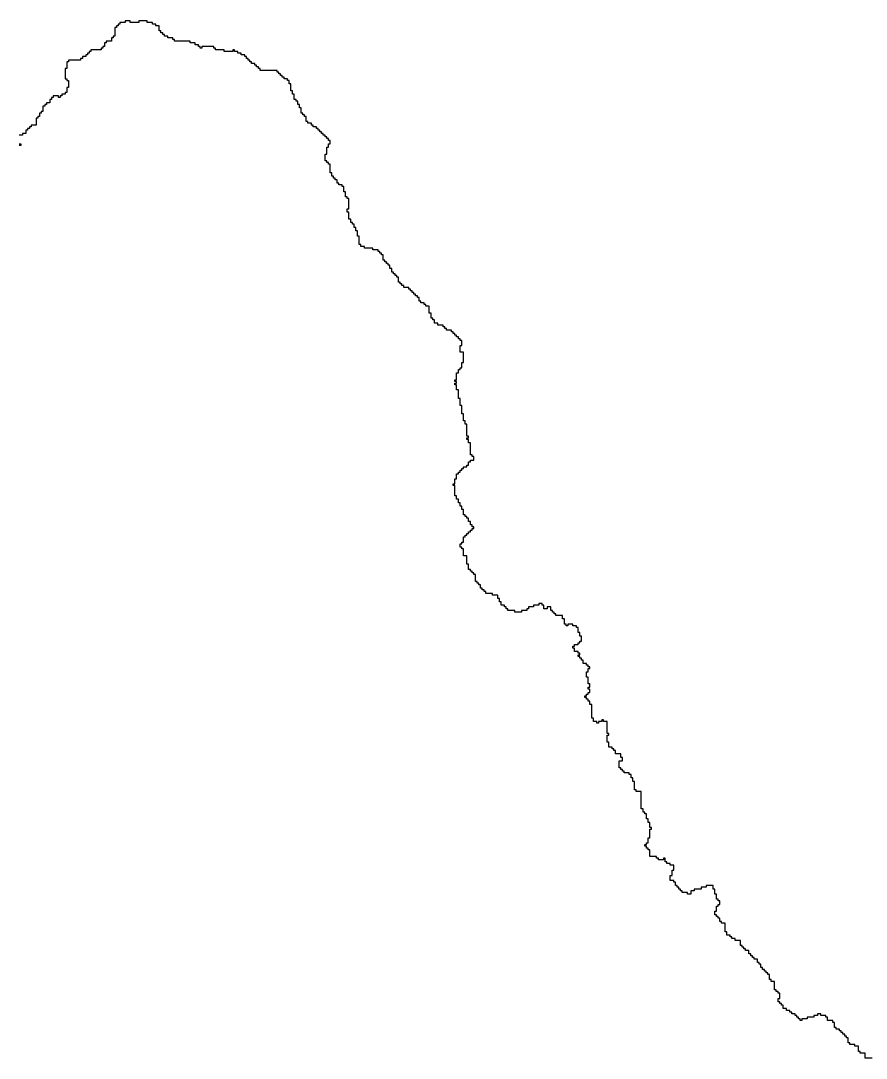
# Model space of a CAD drawing. Header units: inches. Extents: x -98695 to 376223, y 1122520 to 1501782.
# Drawn here: x -50605 to -35347, y 1350848 to 1369572 of the extents above; entities that cross this region are included whole.
import ezdxf

# ---------------------------------------------------------------- set-up
doc = ezdxf.new("R2010")
doc.units = ezdxf.units.IN
doc.header["$MEASUREMENT"] = 0
doc.layers.add('subs1', color=7, linetype='Continuous', true_color=0xc8dcf7)

msp = doc.modelspace()

# ---------------------------------------------------------------- linework, layer by layer
at = {"layer": 'subs1'}
for points in [[(-35243, 1350848, 0), (-35366, 1350848, 0), (-35366, 1350940, 0), (-35459, 1350940, 0), (-35459, 1350971, 0), (-35490, 1350971, 0), (-35490, 1351064, 0), (-35551, 1351064, 0), (-35551, 1351095, 0), (-35644, 1351095, 0), (-35644, 1351126, 0), (-35675, 1351126, 0), (-35675, 1351218, 0), (-35706, 1351218, 0), (-35706, 1351249, 0), (-35736, 1351249, 0), (-35736, 1351280, 0), (-35767, 1351280, 0), (-35767, 1351311, 0), (-35798, 1351311, 0), (-35798, 1351341, 0), (-35829, 1351341, 0), (-35829, 1351372, 0), (-35891, 1351372, 0), (-35891, 1351403, 0), (-35922, 1351403, 0), (-35922, 1351496, 0), (-35952, 1351496, 0), (-35952, 1351527, 0), (-36045, 1351527, 0), (-36045, 1351588, 0), (-36076, 1351588, 0), (-36076, 1351619, 0), (-36168, 1351619, 0), (-36168, 1351650, 0), (-36230, 1351650, 0), (-36230, 1351619, 0), (-36292, 1351619, 0), (-36292, 1351588, 0), (-36415, 1351588, 0), (-36415, 1351557, 0), (-36508, 1351557, 0), (-36508, 1351527, 0), (-36538, 1351527, 0), (-36538, 1351557, 0), (-36569, 1351557, 0), (-36569, 1351588, 0), (-36600, 1351588, 0), (-36600, 1351619, 0), (-36631, 1351619, 0), (-36631, 1351650, 0), (-36693, 1351650, 0), (-36693, 1351681, 0), (-36724, 1351681, 0), (-36724, 1351712, 0), (-36785, 1351712, 0), (-36785, 1351743, 0), (-36847, 1351743, 0), (-36847, 1351804, 0), (-36878, 1351804, 0), (-36878, 1351835, 0), (-36909, 1351835, 0), (-36909, 1351866, 0), (-36939, 1351866, 0), (-36939, 1351928, 0), (-36909, 1351928, 0), (-36909, 1352020, 0), (-36939, 1352020, 0), (-36939, 1352051, 0), (-36970, 1352051, 0), (-36970, 1352082, 0), (-37001, 1352082, 0), (-37001, 1352236, 0), (-37063, 1352236, 0), (-37063, 1352267, 0), (-37094, 1352267, 0), (-37094, 1352359, 0), (-37125, 1352359, 0), (-37125, 1352390, 0), (-37155, 1352390, 0), (-37155, 1352421, 0), (-37186, 1352421, 0), (-37186, 1352452, 0), (-37217, 1352452, 0), (-37217, 1352483, 0), (-37248, 1352483, 0), (-37248, 1352545, 0), (-37279, 1352545, 0), (-37279, 1352575, 0), (-37310, 1352575, 0), (-37310, 1352637, 0), (-37371, 1352637, 0), (-37371, 1352668, 0), (-37402, 1352668, 0), (-37402, 1352699, 0), (-37433, 1352699, 0), (-37433, 1352730, 0), (-37464, 1352730, 0), (-37464, 1352791, 0), (-37526, 1352791, 0), (-37526, 1352822, 0), (-37556, 1352822, 0), (-37556, 1352853, 0), (-37587, 1352853, 0), (-37587, 1352884, 0), (-37618, 1352884, 0), (-37618, 1352976, 0), (-37711, 1352976, 0), (-37711, 1353007, 0), (-37772, 1353007, 0), (-37772, 1353038, 0), (-37803, 1353038, 0), (-37803, 1353069, 0), (-37865, 1353069, 0), (-37865, 1353131, 0), (-37896, 1353131, 0), (-37896, 1353285, 0), (-37957, 1353285, 0), (-37957, 1353316, 0), (-37988, 1353316, 0), (-37988, 1353377, 0), (-38019, 1353377, 0), (-38019, 1353408, 0), (-38050, 1353408, 0), (-38050, 1353439, 0), (-38081, 1353439, 0), (-38081, 1353501, 0), (-38050, 1353501, 0), (-38050, 1353593, 0), (-38019, 1353593, 0), (-38019, 1353624, 0), (-37988, 1353624, 0), (-37988, 1353686, 0), (-38019, 1353686, 0), (-38019, 1353717, 0), (-38050, 1353717, 0), (-38050, 1353809, 0), (-38081, 1353809, 0), (-38081, 1353902, 0), (-38112, 1353902, 0), (-38112, 1353963, 0), (-38235, 1353963, 0), (-38235, 1353933, 0), (-38328, 1353933, 0), (-38328, 1353902, 0), (-38451, 1353902, 0), (-38451, 1353871, 0), (-38513, 1353871, 0), (-38513, 1353809, 0), (-38574, 1353809, 0), (-38574, 1353840, 0), (-38667, 1353840, 0), (-38667, 1353871, 0), (-38698, 1353871, 0), (-38698, 1353902, 0), (-38729, 1353902, 0), (-38729, 1353933, 0), (-38759, 1353933, 0), (-38759, 1353963, 0), (-38790, 1353963, 0), (-38790, 1354025, 0), (-38821, 1354025, 0), (-38821, 1354056, 0), (-38883, 1354056, 0), (-38883, 1354149, 0), (-38852, 1354149, 0), (-38852, 1354241, 0), (-38821, 1354241, 0), (-38821, 1354334, 0), (-38883, 1354334, 0), (-38883, 1354364, 0), (-38945, 1354364, 0), (-38945, 1354395, 0), (-38975, 1354395, 0), (-38975, 1354457, 0), (-39006, 1354457, 0), (-39006, 1354426, 0), (-39099, 1354426, 0), (-39099, 1354457, 0), (-39130, 1354457, 0), (-39130, 1354488, 0), (-39253, 1354488, 0), (-39253, 1354611, 0), (-39284, 1354611, 0), (-39284, 1354642, 0), (-39315, 1354642, 0), (-39315, 1354673, 0), (-39346, 1354673, 0), (-39346, 1354704, 0), (-39315, 1354704, 0), (-39315, 1354735, 0), (-39284, 1354735, 0), (-39284, 1354827, 0), (-39253, 1354827, 0), (-39253, 1354981, 0), (-39222, 1354981, 0), (-39222, 1355012, 0), (-39253, 1355012, 0), (-39253, 1355105, 0), (-39284, 1355105, 0), (-39284, 1355167, 0), (-39315, 1355167, 0), (-39315, 1355259, 0), (-39346, 1355259, 0), (-39346, 1355290, 0), (-39376, 1355290, 0), (-39376, 1355352, 0), (-39407, 1355352, 0), (-39407, 1355660, 0), (-39500, 1355660, 0), (-39500, 1355691, 0), (-39531, 1355691, 0), (-39531, 1355845, 0), (-39561, 1355845, 0), (-39561, 1355907, 0), (-39592, 1355907, 0), (-39592, 1355969, 0), (-39623, 1355969, 0), (-39623, 1355999, 0), (-39716, 1355999, 0), (-39716, 1356030, 0), (-39747, 1356030, 0), (-39747, 1356061, 0), (-39777, 1356061, 0), (-39777, 1356092, 0), (-39808, 1356092, 0), (-39808, 1356215, 0), (-39747, 1356215, 0), (-39747, 1356277, 0), (-39777, 1356277, 0), (-39777, 1356339, 0), (-39870, 1356339, 0), (-39870, 1356400, 0), (-39901, 1356400, 0), (-39901, 1356431, 0), (-39932, 1356431, 0), (-39932, 1356462, 0), (-39993, 1356462, 0), (-39993, 1356555, 0), (-40024, 1356555, 0), (-40024, 1356678, 0), (-39993, 1356678, 0), (-39993, 1356709, 0), (-40024, 1356709, 0), (-40024, 1356925, 0), (-40086, 1356925, 0), (-40086, 1356956, 0), (-40117, 1356956, 0), (-40117, 1356925, 0), (-40178, 1356925, 0), (-40178, 1356894, 0), (-40209, 1356894, 0), (-40209, 1356925, 0), (-40271, 1356925, 0), (-40271, 1356986, 0), (-40302, 1356986, 0), (-40302, 1357233, 0), (-40333, 1357233, 0), (-40333, 1357295, 0), (-40363, 1357295, 0), (-40363, 1357326, 0), (-40394, 1357326, 0), (-40394, 1357357, 0), (-40425, 1357357, 0), (-40425, 1357387, 0), (-40394, 1357387, 0), (-40394, 1357418, 0), (-40363, 1357418, 0), (-40363, 1357449, 0), (-40333, 1357449, 0), (-40333, 1357511, 0), (-40363, 1357511, 0), (-40363, 1357542, 0), (-40333, 1357542, 0), (-40333, 1357603, 0), (-40363, 1357603, 0), (-40363, 1357727, 0), (-40394, 1357727, 0), (-40394, 1357819, 0), (-40363, 1357819, 0), (-40363, 1357881, 0), (-40333, 1357881, 0), (-40333, 1357912, 0), (-40363, 1357912, 0), (-40363, 1357943, 0), (-40394, 1357943, 0), (-40394, 1357974, 0), (-40456, 1357974, 0), (-40456, 1358035, 0), (-40487, 1358035, 0), (-40487, 1358066, 0), (-40518, 1358066, 0), (-40518, 1358097, 0), (-40549, 1358097, 0), (-40549, 1358128, 0), (-40518, 1358128, 0), (-40518, 1358159, 0), (-40549, 1358159, 0), (-40549, 1358189, 0), (-40610, 1358189, 0), (-40610, 1358251, 0), (-40641, 1358251, 0), (-40641, 1358282, 0), (-40610, 1358282, 0), (-40610, 1358313, 0), (-40549, 1358313, 0), (-40549, 1358344, 0), (-40518, 1358344, 0), (-40518, 1358375, 0), (-40487, 1358375, 0), (-40487, 1358467, 0), (-40518, 1358467, 0), (-40518, 1358529, 0), (-40549, 1358529, 0), (-40549, 1358621, 0), (-40579, 1358621, 0), (-40579, 1358652, 0), (-40641, 1358652, 0), (-40641, 1358683, 0), (-40734, 1358683, 0), (-40734, 1358652, 0), (-40764, 1358652, 0), (-40764, 1358683, 0), (-40795, 1358683, 0), (-40795, 1358776, 0), (-40826, 1358776, 0), (-40826, 1358837, 0), (-40950, 1358837, 0), (-40950, 1358868, 0), (-40980, 1358868, 0), (-40980, 1358899, 0), (-41011, 1358899, 0), (-41011, 1358930, 0), (-41042, 1358930, 0), (-41042, 1358992, 0), (-41104, 1358992, 0), (-41104, 1358961, 0), (-41165, 1358961, 0), (-41165, 1359022, 0), (-41196, 1359022, 0), (-41196, 1359053, 0), (-41258, 1359053, 0), (-41258, 1359022, 0), (-41351, 1359022, 0), (-41351, 1358992, 0), (-41443, 1358992, 0), (-41443, 1358961, 0), (-41474, 1358961, 0), (-41474, 1358930, 0), (-41566, 1358930, 0), (-41566, 1358899, 0), (-41690, 1358899, 0), (-41690, 1358930, 0), (-41813, 1358930, 0), (-41813, 1358961, 0), (-41844, 1358961, 0), (-41844, 1358992, 0), (-41875, 1358992, 0), (-41875, 1359022, 0), (-41937, 1359022, 0), (-41937, 1359084, 0), (-41967, 1359084, 0), (-41967, 1359146, 0), (-41998, 1359146, 0), (-41998, 1359207, 0), (-42091, 1359207, 0), (-42091, 1359238, 0), (-42214, 1359238, 0), (-42214, 1359269, 0), (-42245, 1359269, 0), (-42245, 1359300, 0), (-42276, 1359300, 0), (-42276, 1359331, 0), (-42307, 1359331, 0), (-42307, 1359393, 0), (-42338, 1359393, 0), (-42338, 1359423, 0), (-42368, 1359423, 0), (-42368, 1359454, 0), (-42399, 1359454, 0), (-42399, 1359578, 0), (-42430, 1359578, 0), (-42430, 1359608, 0), (-42461, 1359608, 0), (-42461, 1359639, 0), (-42492, 1359639, 0), (-42492, 1359670, 0), (-42523, 1359670, 0), (-42523, 1359763, 0), (-42554, 1359763, 0), (-42554, 1359917, 0), (-42615, 1359917, 0), (-42615, 1360040, 0), (-42646, 1360040, 0), (-42646, 1360071, 0), (-42677, 1360071, 0), (-42677, 1360133, 0), (-42646, 1360133, 0), (-42646, 1360164, 0), (-42615, 1360164, 0), (-42615, 1360256, 0), (-42584, 1360256, 0), (-42584, 1360287, 0), (-42554, 1360287, 0), (-42554, 1360318, 0), (-42523, 1360318, 0), (-42523, 1360349, 0), (-42492, 1360349, 0), (-42492, 1360380, 0), (-42461, 1360380, 0), (-42461, 1360410, 0), (-42430, 1360410, 0), (-42430, 1360441, 0), (-42461, 1360441, 0), (-42461, 1360472, 0), (-42492, 1360472, 0), (-42492, 1360534, 0), (-42523, 1360534, 0), (-42523, 1360596, 0), (-42554, 1360596, 0), (-42554, 1360626, 0), (-42584, 1360626, 0), (-42584, 1360657, 0), (-42615, 1360657, 0), (-42615, 1360750, 0), (-42646, 1360750, 0), (-42646, 1360811, 0), (-42677, 1360811, 0), (-42677, 1360873, 0), (-42708, 1360873, 0), (-42708, 1360935, 0), (-42739, 1360935, 0), (-42739, 1360997, 0), (-42770, 1360997, 0), (-42770, 1361182, 0), (-42800, 1361182, 0), (-42800, 1361212, 0), (-42770, 1361212, 0), (-42770, 1361305, 0), (-42739, 1361305, 0), (-42739, 1361398, 0), (-42708, 1361398, 0), (-42708, 1361428, 0), (-42677, 1361428, 0), (-42677, 1361459, 0), (-42646, 1361459, 0), (-42646, 1361490, 0), (-42615, 1361490, 0), (-42615, 1361521, 0), (-42554, 1361521, 0), (-42554, 1361552, 0), (-42523, 1361552, 0), (-42523, 1361613, 0), (-42492, 1361613, 0), (-42492, 1361644, 0), (-42430, 1361644, 0), (-42430, 1361706, 0), (-42461, 1361706, 0), (-42461, 1361737, 0), (-42492, 1361737, 0), (-42492, 1361953, 0), (-42523, 1361953, 0), (-42523, 1362014, 0), (-42554, 1362014, 0), (-42554, 1362045, 0), (-42523, 1362045, 0), (-42523, 1362076, 0), (-42554, 1362076, 0), (-42554, 1362292, 0), (-42584, 1362292, 0), (-42584, 1362354, 0), (-42615, 1362354, 0), (-42615, 1362477, 0), (-42646, 1362477, 0), (-42646, 1362631, 0), (-42677, 1362631, 0), (-42677, 1362755, 0), (-42708, 1362755, 0), (-42708, 1362909, 0), (-42739, 1362909, 0), (-42739, 1363002, 0), (-42770, 1363002, 0), (-42770, 1363032, 0), (-42739, 1363032, 0), (-42739, 1363063, 0), (-42770, 1363063, 0), (-42770, 1363094, 0), (-42739, 1363094, 0), (-42739, 1363218, 0), (-42708, 1363218, 0), (-42708, 1363279, 0), (-42677, 1363279, 0), (-42677, 1363310, 0), (-42646, 1363310, 0), (-42646, 1363403, 0), (-42615, 1363403, 0), (-42615, 1363588, 0), (-42677, 1363588, 0), (-42677, 1363711, 0), (-42646, 1363711, 0), (-42646, 1363804, 0), (-42677, 1363804, 0), (-42677, 1363834, 0), (-42708, 1363834, 0), (-42708, 1363865, 0), (-42739, 1363865, 0), (-42739, 1363896, 0), (-42770, 1363896, 0), (-42770, 1363927, 0), (-42800, 1363927, 0), (-42800, 1363958, 0), (-42831, 1363958, 0), (-42831, 1363989, 0), (-42924, 1363989, 0), (-42924, 1364020, 0), (-42955, 1364020, 0), (-42955, 1364050, 0), (-42985, 1364050, 0), (-42985, 1364081, 0), (-43078, 1364081, 0), (-43078, 1364112, 0), (-43140, 1364112, 0), (-43140, 1364174, 0), (-43171, 1364174, 0), (-43171, 1364205, 0), (-43201, 1364205, 0), (-43201, 1364297, 0), (-43232, 1364297, 0), (-43232, 1364421, 0), (-43294, 1364421, 0), (-43294, 1364451, 0), (-43325, 1364451, 0), (-43325, 1364482, 0), (-43386, 1364482, 0), (-43386, 1364513, 0), (-43417, 1364513, 0), (-43417, 1364575, 0), (-43448, 1364575, 0), (-43448, 1364606, 0), (-43479, 1364606, 0), (-43479, 1364636, 0), (-43510, 1364636, 0), (-43510, 1364667, 0), (-43541, 1364667, 0), (-43541, 1364698, 0), (-43572, 1364698, 0), (-43572, 1364729, 0), (-43602, 1364729, 0), (-43602, 1364760, 0), (-43695, 1364760, 0), (-43695, 1364791, 0), (-43726, 1364791, 0), (-43726, 1364822, 0), (-43757, 1364822, 0), (-43757, 1364852, 0), (-43787, 1364852, 0), (-43787, 1364945, 0), (-43818, 1364945, 0), (-43818, 1364976, 0), (-43849, 1364976, 0), (-43849, 1365007, 0), (-43880, 1365007, 0), (-43880, 1365037, 0), (-43911, 1365037, 0), (-43911, 1365099, 0), (-43942, 1365099, 0), (-43942, 1365161, 0), (-43973, 1365161, 0), (-43973, 1365192, 0), (-44003, 1365192, 0), (-44003, 1365223, 0), (-44034, 1365223, 0), (-44034, 1365253, 0), (-44065, 1365253, 0), (-44065, 1365346, 0), (-44096, 1365346, 0), (-44096, 1365377, 0), (-44127, 1365377, 0), (-44127, 1365408, 0), (-44158, 1365408, 0), (-44158, 1365438, 0), (-44250, 1365438, 0), (-44250, 1365469, 0), (-44404, 1365469, 0), (-44404, 1365500, 0), (-44466, 1365500, 0), (-44466, 1365531, 0), (-44497, 1365531, 0), (-44497, 1365685, 0), (-44528, 1365685, 0), (-44528, 1365778, 0), (-44559, 1365778, 0), (-44559, 1365840, 0), (-44589, 1365840, 0), (-44589, 1365901, 0), (-44620, 1365901, 0), (-44620, 1365932, 0), (-44651, 1365932, 0), (-44651, 1365994, 0), (-44682, 1365994, 0), (-44682, 1366117, 0), (-44713, 1366117, 0), (-44713, 1366179, 0), (-44682, 1366179, 0), (-44682, 1366364, 0), (-44713, 1366364, 0), (-44713, 1366395, 0), (-44744, 1366395, 0), (-44744, 1366487, 0), (-44775, 1366487, 0), (-44775, 1366580, 0), (-44805, 1366580, 0), (-44805, 1366611, 0), (-44867, 1366611, 0), (-44867, 1366642, 0), (-44898, 1366642, 0), (-44898, 1366703, 0), (-44929, 1366703, 0), (-44929, 1366734, 0), (-44960, 1366734, 0), (-44960, 1366765, 0), (-44990, 1366765, 0), (-44990, 1366827, 0), (-45021, 1366827, 0), (-45021, 1366981, 0), (-45052, 1366981, 0), (-45052, 1367012, 0), (-45083, 1367012, 0), (-45083, 1367043, 0), (-45114, 1367043, 0), (-45114, 1367166, 0), (-45083, 1367166, 0), (-45083, 1367289, 0), (-45052, 1367289, 0), (-45052, 1367351, 0), (-45021, 1367351, 0), (-45021, 1367413, 0), (-45052, 1367413, 0), (-45052, 1367444, 0), (-45083, 1367444, 0), (-45083, 1367474, 0), (-45114, 1367474, 0), (-45114, 1367505, 0), (-45145, 1367505, 0), (-45145, 1367536, 0), (-45176, 1367536, 0), (-45176, 1367567, 0), (-45206, 1367567, 0), (-45206, 1367598, 0), (-45237, 1367598, 0), (-45237, 1367629, 0), (-45268, 1367629, 0), (-45268, 1367659, 0), (-45330, 1367659, 0), (-45330, 1367690, 0), (-45361, 1367690, 0), (-45361, 1367721, 0), (-45422, 1367721, 0), (-45422, 1367752, 0), (-45453, 1367752, 0), (-45453, 1367845, 0), (-45484, 1367845, 0), (-45484, 1367875, 0), (-45515, 1367875, 0), (-45515, 1367906, 0), (-45546, 1367906, 0), (-45546, 1367999, 0), (-45577, 1367999, 0), (-45577, 1368060, 0), (-45607, 1368060, 0), (-45607, 1368122, 0), (-45638, 1368122, 0), (-45638, 1368153, 0), (-45669, 1368153, 0), (-45669, 1368246, 0), (-45700, 1368246, 0), (-45700, 1368307, 0), (-45731, 1368307, 0), (-45731, 1368431, 0), (-45762, 1368431, 0), (-45762, 1368492, 0), (-45792, 1368492, 0), (-45792, 1368523, 0), (-45854, 1368523, 0), (-45854, 1368554, 0), (-45885, 1368554, 0), (-45885, 1368585, 0), (-45916, 1368585, 0), (-45916, 1368616, 0), (-45947, 1368616, 0), (-45947, 1368647, 0), (-45978, 1368647, 0), (-45978, 1368677, 0), (-46286, 1368677, 0), (-46286, 1368708, 0), (-46317, 1368708, 0), (-46317, 1368739, 0), (-46348, 1368739, 0), (-46348, 1368770, 0), (-46379, 1368770, 0), (-46379, 1368801, 0), (-46440, 1368801, 0), (-46440, 1368832, 0), (-46471, 1368832, 0), (-46471, 1368862, 0), (-46502, 1368862, 0), (-46502, 1368893, 0), (-46533, 1368893, 0), (-46533, 1368924, 0), (-46564, 1368924, 0), (-46564, 1368955, 0), (-46625, 1368955, 0), (-46625, 1368986, 0), (-46687, 1368986, 0), (-46687, 1369017, 0), (-46749, 1369017, 0), (-46749, 1369048, 0), (-46780, 1369048, 0), (-46780, 1369017, 0), (-46934, 1369017, 0), (-46934, 1369048, 0), (-47088, 1369048, 0), (-47088, 1369078, 0), (-47119, 1369078, 0), (-47119, 1369109, 0), (-47335, 1369109, 0), (-47335, 1369078, 0), (-47366, 1369078, 0), (-47366, 1369109, 0), (-47397, 1369109, 0), (-47397, 1369140, 0), (-47458, 1369140, 0), (-47458, 1369171, 0), (-47551, 1369171, 0), (-47551, 1369202, 0), (-47828, 1369202, 0), (-47828, 1369233, 0), (-47859, 1369233, 0), (-47859, 1369264, 0), (-47952, 1369264, 0), (-47952, 1369294, 0), (-48013, 1369294, 0), (-48013, 1369325, 0), (-48044, 1369325, 0), (-48044, 1369356, 0), (-48075, 1369356, 0), (-48075, 1369387, 0), (-48106, 1369387, 0), (-48106, 1369479, 0), (-48168, 1369479, 0), (-48168, 1369510, 0), (-48229, 1369510, 0), (-48229, 1369541, 0), (-48322, 1369541, 0), (-48322, 1369572, 0), (-48476, 1369572, 0), (-48476, 1369541, 0), (-48630, 1369541, 0), (-48630, 1369572, 0), (-48723, 1369572, 0), (-48723, 1369541, 0), (-48815, 1369541, 0), (-48815, 1369510, 0), (-48846, 1369510, 0), (-48846, 1369479, 0), (-48877, 1369479, 0), (-48877, 1369449, 0), (-48908, 1369449, 0), (-48908, 1369294, 0), (-48939, 1369294, 0), (-48939, 1369264, 0), (-48970, 1369264, 0), (-48970, 1369202, 0), (-49062, 1369202, 0), (-49062, 1369171, 0), (-49093, 1369171, 0), (-49093, 1369109, 0), (-49124, 1369109, 0), (-49124, 1369078, 0), (-49155, 1369078, 0), (-49155, 1369048, 0), (-49340, 1369048, 0), (-49340, 1369017, 0), (-49371, 1369017, 0), (-49371, 1368986, 0), (-49402, 1368986, 0), (-49402, 1368955, 0), (-49432, 1368955, 0), (-49432, 1368924, 0), (-49494, 1368924, 0), (-49494, 1368893, 0), (-49525, 1368893, 0), (-49525, 1368862, 0), (-49741, 1368862, 0), (-49741, 1368832, 0), (-49772, 1368832, 0), (-49772, 1368708, 0), (-49803, 1368708, 0), (-49803, 1368523, 0), (-49772, 1368523, 0), (-49772, 1368492, 0), (-49741, 1368492, 0), (-49741, 1368369, 0), (-49772, 1368369, 0), (-49772, 1368276, 0), (-49803, 1368276, 0), (-49803, 1368246, 0), (-49864, 1368246, 0), (-49864, 1368215, 0), (-49895, 1368215, 0), (-49895, 1368184, 0), (-49926, 1368184, 0), (-49926, 1368215, 0), (-50019, 1368215, 0), (-50019, 1368184, 0), (-50049, 1368184, 0), (-50049, 1368153, 0), (-50080, 1368153, 0), (-50080, 1368091, 0), (-50142, 1368091, 0), (-50142, 1368060, 0), (-50173, 1368060, 0), (-50173, 1368030, 0), (-50204, 1368030, 0), (-50204, 1367937, 0), (-50234, 1367937, 0), (-50234, 1367906, 0), (-50265, 1367906, 0), (-50265, 1367845, 0), (-50296, 1367845, 0), (-50296, 1367814, 0), (-50327, 1367814, 0), (-50327, 1367690, 0), (-50420, 1367690, 0), (-50420, 1367659, 0), (-50450, 1367659, 0), (-50450, 1367629, 0), (-50481, 1367629, 0), (-50481, 1367598, 0), (-50512, 1367598, 0), (-50512, 1367536, 0), (-50574, 1367536, 0), (-50574, 1367505, 0), (-50635, 1367505, 0)], [(-50635, 1367351, 0), (-50605, 1367351, 0), (-50605, 1367320, 0), (-50635, 1367320, 0)]]:
    msp.add_polyline3d(points, dxfattribs=at)

doc.saveas('drawing.dxf')
